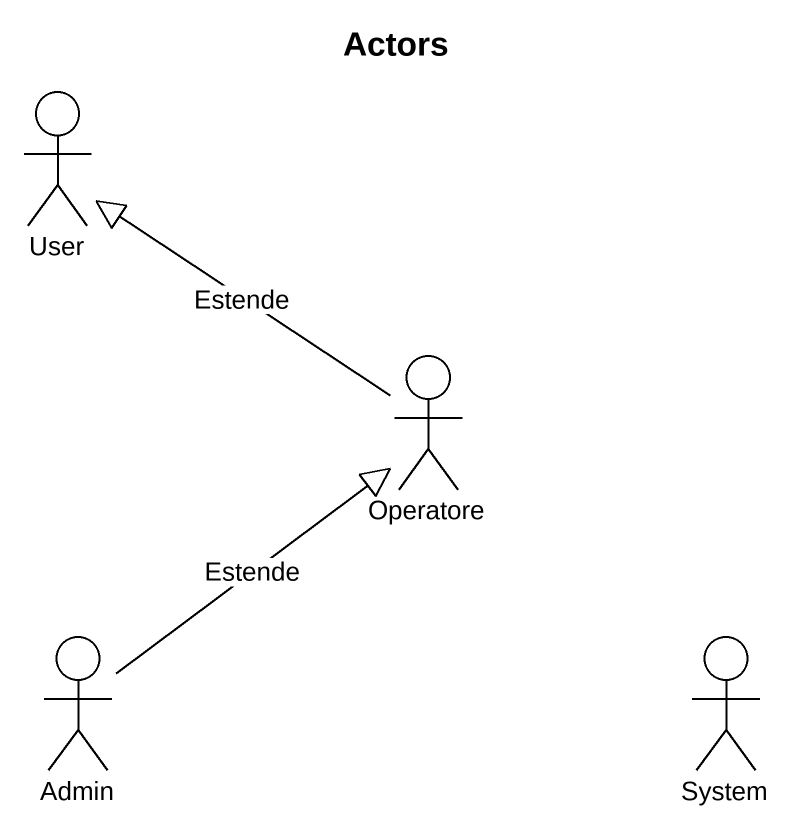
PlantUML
@startuml
title Actors
actor User
actor Operatore
actor Admin
actor System
Operatore -up-|> User : Estende
Admin -up-|> Operatore : Estende
@enduml
